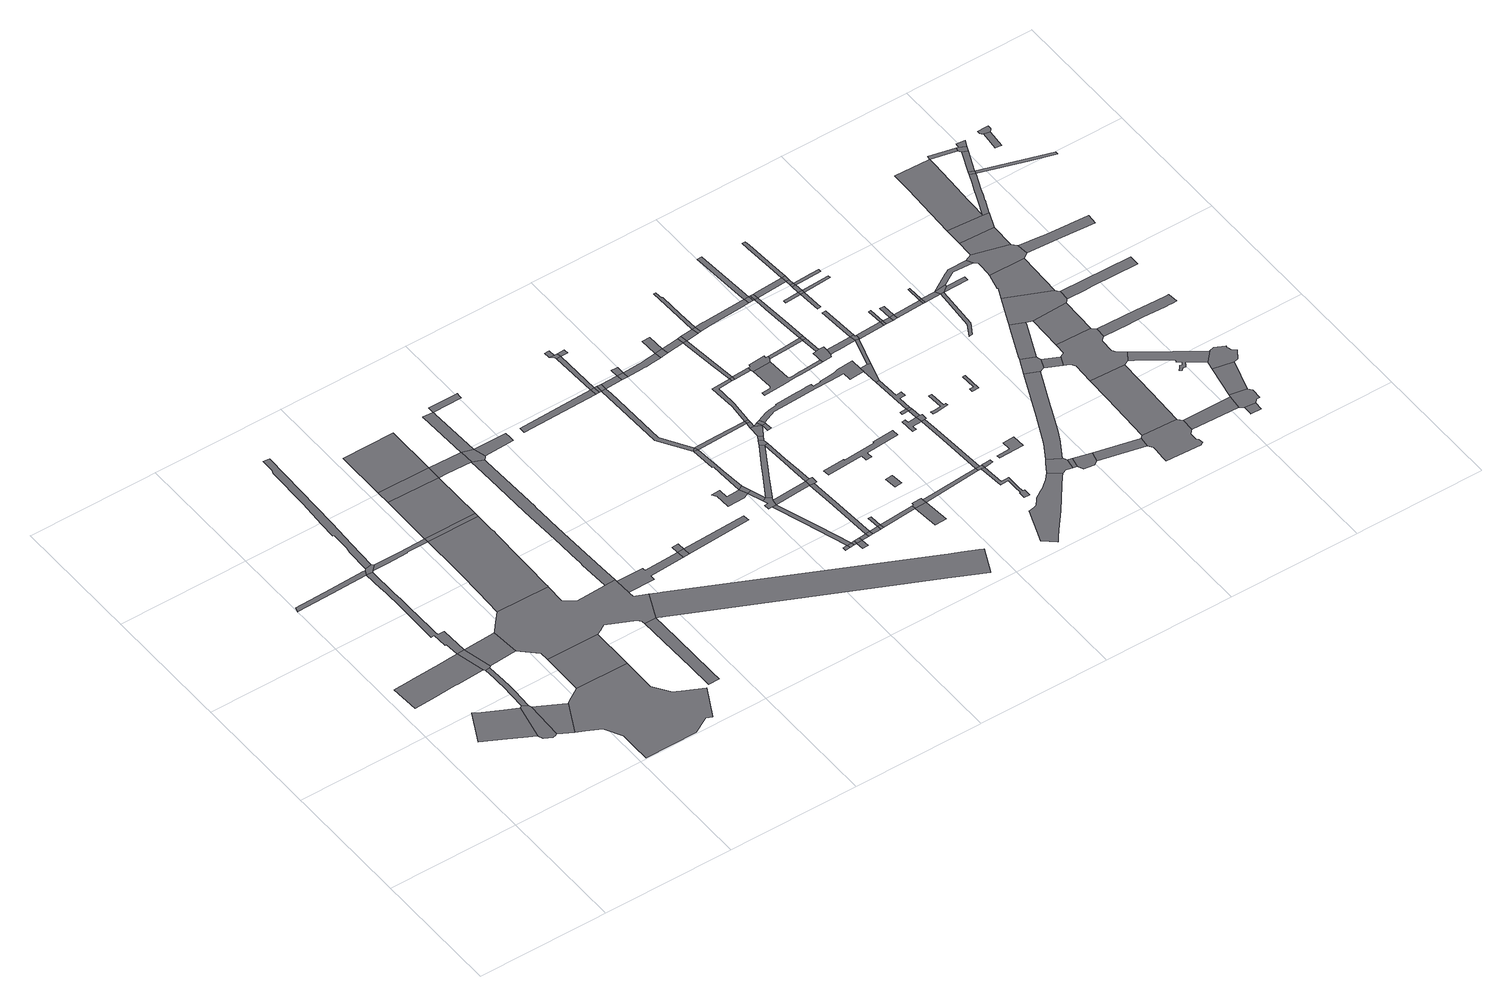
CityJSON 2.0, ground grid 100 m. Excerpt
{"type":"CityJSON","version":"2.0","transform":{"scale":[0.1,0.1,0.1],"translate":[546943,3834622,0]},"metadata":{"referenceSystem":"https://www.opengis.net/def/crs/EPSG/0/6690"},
"CityObjects":{
"road1":{"type":"Road","attributes":{"RoadStructureAttribute.sectionType":"1"},"geometry":[{"type":"MultiSurface","lod":"1","boundaries":[[[0,1,2,3,4,5,6,7]]]}]},
"road2":{"type":"Road","attributes":{"function":"2","RoadStructureAttribute.sectionType":"1"},"geometry":[{"type":"MultiSurface","lod":"1","boundaries":[[[8,9,10,11,12,13,14,15,16,17,18,19,20,21,22,23,24]]]}]},
"road3":{"type":"Road","geometry":[{"type":"MultiSurface","lod":"1","boundaries":[[[25,7,6,26,27,28,29,30,31,32]]]}]},
"road4":{"type":"Road","attributes":{"RoadStructureAttribute.sectionType":"1"},"geometry":[{"type":"MultiSurface","lod":"1","boundaries":[[[31,30,33,34]]]}]},
"road5":{"type":"Road","attributes":{"RoadStructureAttribute.sectionType":"1"},"geometry":[{"type":"MultiSurface","lod":"1","boundaries":[[[35,36,37,38,39,40,41,42,43,44,25,32]]]}]},
"road6":{"type":"Road","attributes":{"RoadStructureAttribute.sectionType":"1"},"geometry":[{"type":"MultiSurface","lod":"1","boundaries":[[[45,46,47,48,49,50,51,52,53]]]}]},
"road7":{"type":"Road","geometry":[{"type":"MultiSurface","lod":"1","boundaries":[[[54,8,24,40,39,55,56]]]}]},
"road8":{"type":"Road","attributes":{"RoadStructureAttribute.sectionType":"1"},"geometry":[{"type":"MultiSurface","lod":"1","boundaries":[[[53,57,58,59,60,61,62,63,64,65,66,67,68,69,70,8,54,71,72,73,74,75,76,77,78,79,80]]]}]},
"road9":{"type":"Road","attributes":{"function":"2","RoadStructureAttribute.sectionType":"1"},"geometry":[{"type":"MultiSurface","lod":"1","boundaries":[[[81,54,56,82]]]}]},
"road10":{"type":"Road","geometry":[{"type":"MultiSurface","lod":"1","boundaries":[[[83,84,45,53,80,85,86]]]}]},
"road11":{"type":"Road","geometry":[{"type":"MultiSurface","lod":"1","boundaries":[[[87,88,34,33,89,90,91,92,93,94,95,96,97,98,99,100,101,102]]]}]},
"road12":{"type":"Road","attributes":{"function":"3","RoadStructureAttribute.sectionType":"1"},"geometry":[{"type":"MultiSurface","lod":"1","boundaries":[[[103,87,102,104,105]]]}]},
"road13":{"type":"Road","attributes":{"RoadStructureAttribute.sectionType":"1"},"geometry":[{"type":"MultiSurface","lod":"1","boundaries":[[[106,107,108,109,110,111,112,113,114,115,84,83,116,117,118,119]]]}]},
"road14":{"type":"Road","attributes":{"RoadStructureAttribute.sectionType":"1"},"geometry":[{"type":"MultiSurface","lod":"1","boundaries":[[[120,86,85,121,122,123,124,125,126]]]}]},
"road15":{"type":"Road","geometry":[{"type":"MultiSurface","lod":"1","boundaries":[[[127,128,129,81,82,130,103,105,131,132,133,134,135,136,137,138,139,140,141,142,143,144,145,146,147,148]]]}]},
"road16":{"type":"Road","attributes":{"function":"3","RoadStructureAttribute.sectionType":"1"},"geometry":[{"type":"MultiSurface","lod":"1","boundaries":[[[125,149,150,151,152,153,154,155,127,148,156,157,158,159,160,161,162,163,164,165,166,167]]]}]},
"road17":{"type":"Road","geometry":[{"type":"MultiSurface","lod":"1","boundaries":[[[126,125,167,168]]]}]},
"road18":{"type":"Road","attributes":{"RoadStructureAttribute.sectionType":"1"},"geometry":[{"type":"MultiSurface","lod":"1","boundaries":[[[169,170,171,172,173,138,137,174,175,176,177]]]}]},
"road19":{"type":"Road","attributes":{"function":"3","RoadStructureAttribute.sectionType":"1"},"geometry":[{"type":"MultiSurface","lod":"1","boundaries":[[[178,126,168,179,180]]]}]},
"road20":{"type":"Road","geometry":[{"type":"MultiSurface","lod":"1","boundaries":[[[181,178,180,182]]]}]},
"road21":{"type":"Road","attributes":{"function":"3","RoadStructureAttribute.sectionType":"1"},"geometry":[{"type":"MultiSurface","lod":"1","boundaries":[[[183,181,182,184]]]}]},
"road22":{"type":"Road","attributes":{"RoadStructureAttribute.sectionType":"1"},"geometry":[{"type":"MultiSurface","lod":"1","boundaries":[[[185,186,187,188,189,190,191,192,193,194,195,196,197,144,143,198,199,200,201,202,203,204,205,206,207,208]]]}]},
"road23":{"type":"Road","attributes":{"RoadStructureAttribute.sectionType":"1"},"geometry":[{"type":"MultiSurface","lod":"1","boundaries":[[[182,180,209,185,210]]]}]},
"road24":{"type":"Road","geometry":[{"type":"MultiSurface","lod":"1","boundaries":[[[211,212,142,141,213,214,215,216]]]}]},
"road25":{"type":"Road","geometry":[{"type":"MultiSurface","lod":"1","boundaries":[[[210,185,208,217,218,219,220]]]}]},
"road26":{"type":"Road","attributes":{"RoadStructureAttribute.sectionType":"1"},"geometry":[{"type":"MultiSurface","lod":"1","boundaries":[[[221,222,223,210,220,224,225,226]]]}]},
"road27":{"type":"Road","geometry":[{"type":"MultiSurface","lod":"1","boundaries":[[[227,216,215,228]]]}]},
"road28":{"type":"Road","geometry":[{"type":"MultiSurface","lod":"1","boundaries":[[[229,230,216,227]]]}]},
"road29":{"type":"Road","attributes":{"RoadStructureAttribute.sectionType":"1"},"geometry":[{"type":"MultiSurface","lod":"1","boundaries":[[[231,232,233,220,219]]]}]},
"road30":{"type":"Road","attributes":{"RoadStructureAttribute.sectionType":"1"},"geometry":[{"type":"MultiSurface","lod":"1","boundaries":[[[234,235,236,237,238,226]]]}]},
"road31":{"type":"Road","attributes":{"RoadStructureAttribute.sectionType":"1"},"geometry":[{"type":"MultiSurface","lod":"1","boundaries":[[[239,240,227,228]]]}]},
"road32":{"type":"Road","attributes":{"function":"2","RoadStructureAttribute.sectionType":"1"},"geometry":[{"type":"MultiSurface","lod":"1","boundaries":[[[241,242,243,244,245,246,247,248,139,138,249,250,251,252,253,254]]]}]},
"road33":{"type":"Road","attributes":{"RoadStructureAttribute.sectionType":"1"},"geometry":[{"type":"MultiSurface","lod":"1","boundaries":[[[255,256,257,258]]]}]},
"road34":{"type":"Road","attributes":{"RoadStructureAttribute.sectionType":"1"},"geometry":[{"type":"MultiSurface","lod":"1","boundaries":[[[259,260,261,262,263,264,265,266]]]}]},
"road35":{"type":"Road","geometry":[{"type":"MultiSurface","lod":"1","boundaries":[[[267,268,269,270]]]}]},
"road36":{"type":"Road","geometry":[{"type":"MultiSurface","lod":"1","boundaries":[[[271,266,265,272]]]}]},
"road37":{"type":"Road","geometry":[{"type":"MultiSurface","lod":"1","boundaries":[[[273,274,275,276,277,278,279,280,281]]]}]},
"road38":{"type":"Road","attributes":{"RoadStructureAttribute.sectionType":"1"},"geometry":[{"type":"MultiSurface","lod":"1","boundaries":[[[272,265,274,273]]]}]},
"road39":{"type":"Road","attributes":{"RoadStructureAttribute.sectionType":"1"},"geometry":[{"type":"MultiSurface","lod":"1","boundaries":[[[282,283,279,278,284,285,267,286]]]}]},
"road40":{"type":"Road","geometry":[{"type":"MultiSurface","lod":"1","boundaries":[[[286,267,270,287]]]}]},
"road41":{"type":"Road","attributes":{"RoadStructureAttribute.sectionType":"1"},"geometry":[{"type":"MultiSurface","lod":"1","boundaries":[[[288,286,287,289]]]}]},
"road42":{"type":"Road","attributes":{"RoadStructureAttribute.sectionType":"1"},"geometry":[{"type":"MultiSurface","lod":"1","boundaries":[[[290,291,292,293,266,271,294,295]]]}]},
"road43":{"type":"Road","geometry":[{"type":"MultiSurface","lod":"1","boundaries":[[[289,296,297,298]]]}]},
"road44":{"type":"Road","geometry":[{"type":"MultiSurface","lod":"1","boundaries":[[[299,288,289,298]]]}]},
"road45":{"type":"Road","geometry":[{"type":"MultiSurface","lod":"1","boundaries":[[[300,290,295]]]}]},
"road46":{"type":"Road","attributes":{"RoadStructureAttribute.sectionType":"1"},"geometry":[{"type":"MultiSurface","lod":"1","boundaries":[[[301,299,298,302,303]]]}]},
"road47":{"type":"Road","attributes":{"RoadStructureAttribute.sectionType":"1"},"geometry":[{"type":"MultiSurface","lod":"1","boundaries":[[[304,305,306,307,308,309,310,311,290,300]]]}]},
"road48":{"type":"Road","geometry":[{"type":"MultiSurface","lod":"1","boundaries":[[[312,255,258,313]]]}]},
"road49":{"type":"Road","attributes":{"RoadStructureAttribute.sectionType":"1"},"geometry":[{"type":"MultiSurface","lod":"1","boundaries":[[[314,312,313,309]]]}]},
"road50":{"type":"Road","attributes":{"RoadStructureAttribute.sectionType":"1"},"geometry":[{"type":"MultiSurface","lod":"1","boundaries":[[[315,316,317,280,279,318,319,320]]]}]},
"road51":{"type":"Road","geometry":[{"type":"MultiSurface","lod":"1","boundaries":[[[321,301,303,322]]]}]},
"road52":{"type":"Road","geometry":[{"type":"MultiSurface","lod":"1","boundaries":[[[323,314,309,308]]]}]},
"road53":{"type":"Road","attributes":{"RoadStructureAttribute.sectionType":"1"},"geometry":[{"type":"MultiSurface","lod":"1","boundaries":[[[324,325,255,312]]]}]},
"road54":{"type":"Road","attributes":{"RoadStructureAttribute.sectionType":"1"},"geometry":[{"type":"MultiSurface","lod":"1","boundaries":[[[326,327,328,273,281,329,330,331]]]}]},
"road55":{"type":"Road","attributes":{"RoadStructureAttribute.sectionType":"1"},"geometry":[{"type":"MultiSurface","lod":"1","boundaries":[[[332,333,334,335]]]}]},
"road56":{"type":"Road","geometry":[{"type":"MultiSurface","lod":"1","boundaries":[[[334,336,325,324,337,335]]]}]},
"road57":{"type":"Road","attributes":{"RoadStructureAttribute.sectionType":"1"},"geometry":[{"type":"MultiSurface","lod":"1","boundaries":[[[338,321,322,339]]]}]},
"road58":{"type":"Road","attributes":{"RoadStructureAttribute.sectionType":"1"},"geometry":[{"type":"MultiSurface","lod":"1","boundaries":[[[340,341,320,342,301,321]]]}]},
"road59":{"type":"Road","attributes":{"RoadStructureAttribute.sectionType":"1"},"geometry":[{"type":"MultiSurface","lod":"1","boundaries":[[[343,323,308,344]]]}]},
"road60":{"type":"Road","geometry":[{"type":"MultiSurface","lod":"1","boundaries":[[[345,338,339,346]]]}]},
"road61":{"type":"Road","geometry":[{"type":"MultiSurface","lod":"1","boundaries":[[[347,348,337,324]]]}]},
"road62":{"type":"Road","geometry":[{"type":"MultiSurface","lod":"1","boundaries":[[[349,350,338,345]]]}]},
"road63":{"type":"Road","attributes":{"RoadStructureAttribute.sectionType":"1"},"geometry":[{"type":"MultiSurface","lod":"1","boundaries":[[[351,352,300,295,353,354]]]}]},
"road64":{"type":"Road","geometry":[{"type":"MultiSurface","lod":"1","boundaries":[[[355,356,357,315,320,341]]]}]},
"road65":{"type":"Road","geometry":[{"type":"MultiSurface","lod":"1","boundaries":[[[358,343,344,359]]]}]},
"road66":{"type":"Road","geometry":[{"type":"MultiSurface","lod":"1","boundaries":[[[360,361,343,358]]]}]},
"road67":{"type":"Road","attributes":{"RoadStructureAttribute.sectionType":"1"},"geometry":[{"type":"MultiSurface","lod":"1","boundaries":[[[362,363,364,331,365,366,315,357]]]}]},
"road68":{"type":"Road","attributes":{"RoadStructureAttribute.sectionType":"1"},"geometry":[{"type":"MultiSurface","lod":"1","boundaries":[[[367,345,346,368]]]}]},
"road69":{"type":"Road","geometry":[{"type":"MultiSurface","lod":"1","boundaries":[[[369,326,331,364,370]]]}]},
"road70":{"type":"Road","attributes":{"RoadStructureAttribute.sectionType":"1"},"geometry":[{"type":"MultiSurface","lod":"1","boundaries":[[[371,369,370,372]]]}]},
"road71":{"type":"Road","attributes":{"RoadStructureAttribute.sectionType":"1"},"geometry":[{"type":"MultiSurface","lod":"1","boundaries":[[[373,374,371,372,375,376,377]]]}]},
"road72":{"type":"Road","attributes":{"RoadStructureAttribute.sectionType":"1"},"geometry":[{"type":"MultiSurface","lod":"1","boundaries":[[[354,373,377,378]]]}]},
"road73":{"type":"Road","attributes":{"RoadStructureAttribute.sectionType":"1"},"geometry":[{"type":"MultiSurface","lod":"1","boundaries":[[[379,380,381,382,358,359,383,384,385,386,387]]]}]},
"road74":{"type":"Road","geometry":[{"type":"MultiSurface","lod":"1","boundaries":[[[351,354,378,388]]]}]},
"road75":{"type":"Road","geometry":[{"type":"MultiSurface","lod":"1","boundaries":[[[389,377,376]]]}]},
"road76":{"type":"Road","geometry":[{"type":"MultiSurface","lod":"1","boundaries":[[[390,391,392,393,394,376]]]}]},
"road77":{"type":"Road","geometry":[{"type":"MultiSurface","lod":"1","boundaries":[[[395,389,376,394,396]]]}]},
"road78":{"type":"Road","attributes":{"RoadStructureAttribute.sectionType":"1"},"geometry":[{"type":"MultiSurface","lod":"1","boundaries":[[[397,398,399,400,368]]]}]},
"road79":{"type":"Road","geometry":[{"type":"MultiSurface","lod":"1","boundaries":[[[401,402,403,404,367,368,400,405]]]}]},
"road80":{"type":"Road","attributes":{"RoadStructureAttribute.sectionType":"1"},"geometry":[{"type":"MultiSurface","lod":"1","boundaries":[[[406,407,408,409,351,388,410,411,412,413]]]}]},
"road81":{"type":"Road","attributes":{"RoadStructureAttribute.sectionType":"1"},"geometry":[{"type":"MultiSurface","lod":"1","boundaries":[[[414,415,416,417]]]}]},
"road82":{"type":"Road","geometry":[{"type":"MultiSurface","lod":"1","boundaries":[[[418,379,387,419,420]]]}]},
"road83":{"type":"Road","geometry":[{"type":"MultiSurface","lod":"1","boundaries":[[[421,422,379,418]]]}]},
"road84":{"type":"Road","geometry":[{"type":"MultiSurface","lod":"1","boundaries":[[[423,424,425,426,427,428,429,430,431,432,433,434]]]}]},
"road85":{"type":"Road","geometry":[{"type":"MultiSurface","lod":"1","boundaries":[[[435,406,413,436]]]}]},
"road86":{"type":"Road","attributes":{"RoadStructureAttribute.sectionType":"1"},"geometry":[{"type":"MultiSurface","lod":"1","boundaries":[[[437,418,420,438]]]}]},
"road87":{"type":"Road","attributes":{"RoadStructureAttribute.sectionType":"1"},"geometry":[{"type":"MultiSurface","lod":"1","boundaries":[[[439,440,438,441,406,435]]]}]},
"road88":{"type":"Road","attributes":{"RoadStructureAttribute.sectionType":"1"},"geometry":[{"type":"MultiSurface","lod":"1","boundaries":[[[442,435,436,443]]]}]},
"road89":{"type":"Road","geometry":[{"type":"MultiSurface","lod":"1","boundaries":[[[444,437,438,440]]]}]},
"road90":{"type":"Road","attributes":{"RoadStructureAttribute.sectionType":"1"},"geometry":[{"type":"MultiSurface","lod":"1","boundaries":[[[445,405,400,446]]]}]},
"road91":{"type":"Road","attributes":{"RoadStructureAttribute.sectionType":"1"},"geometry":[{"type":"MultiSurface","lod":"1","boundaries":[[[447,444,440,448]]]}]},
"road92":{"type":"Road","attributes":{"RoadStructureAttribute.sectionType":"1"},"geometry":[{"type":"MultiSurface","lod":"1","boundaries":[[[449,450,451,452,453,454,455,456,457,458,459,460,461,462,463,464,395,396,465,466,467,468,469,470,471,472,473,474]]]}]},
"road93":{"type":"Road","geometry":[{"type":"MultiSurface","lod":"1","boundaries":[[[475,447,448,476]]]}]},
"road94":{"type":"Road","geometry":[{"type":"MultiSurface","lod":"1","boundaries":[[[477,478,479,480,442,443,481,482,483,484,485]]]}]},
"road95":{"type":"Road","attributes":{"RoadStructureAttribute.sectionType":"1"},"geometry":[{"type":"MultiSurface","lod":"1","boundaries":[[[486,487,488,489,490,491,492,447,475]]]}]},
"road96":{"type":"Road","attributes":{"RoadStructureAttribute.sectionType":"1"},"geometry":[{"type":"MultiSurface","lod":"1","boundaries":[[[493,494,495,496,497,482,481,498,499,500,501,502,503,504,505,506,507,508,509]]]}]},
"road97":{"type":"Road","attributes":{"RoadStructureAttribute.sectionType":"1"},"geometry":[{"type":"MultiSurface","lod":"1","boundaries":[[[510,511,512,513,514,515,516,517,518,519,520,521,522,523,524,525,526,527,528,529,530,531,532,533,534,535,536,537,538,539,540,541,542,543]]]}]},
"road98":{"type":"Road","geometry":[{"type":"MultiSurface","lod":"1","boundaries":[[[544,545,546,547,548,549,550,551,552,553,554,555,556,557,558,559]]]}]},
"road99":{"type":"Road","geometry":[{"type":"MultiSurface","lod":"1","boundaries":[[[560,561,445,446,544,559]]]}]},
"road100":{"type":"Road","attributes":{"RoadStructureAttribute.sectionType":"1"},"geometry":[{"type":"MultiSurface","lod":"1","boundaries":[[[562,563,564,565,566,567,445,561]]]}]},
"road101":{"type":"Road","attributes":{"RoadStructureAttribute.sectionType":"1"},"geometry":[{"type":"MultiSurface","lod":"1","boundaries":[[[568,569,570,571,560,559]]]}]},
"road102":{"type":"Road","geometry":[{"type":"MultiSurface","lod":"1","boundaries":[[[572,573,574,575,576,577,565,578]]]}]},
"road103":{"type":"Road","attributes":{"RoadStructureAttribute.sectionType":"1"},"geometry":[{"type":"MultiSurface","lod":"1","boundaries":[[[579,580,581,582,583,584,475,476,585,586,587,588]]]}]},
"road104":{"type":"Road","attributes":{"RoadStructureAttribute.sectionType":"1"},"geometry":[{"type":"MultiSurface","lod":"1","boundaries":[[[589,590,591,485,484,592,593,594,595]]]}]},
"road105":{"type":"Road","geometry":[{"type":"MultiSurface","lod":"1","boundaries":[[[596,597,598,599]]]}]},
"road106":{"type":"Road","geometry":[{"type":"MultiSurface","lod":"1","boundaries":[[[600,601,602,578,565,564]]]}]},
"road107":{"type":"Road","attributes":{"RoadStructureAttribute.sectionType":"1"},"geometry":[{"type":"MultiSurface","lod":"1","boundaries":[[[603,599,578,602]]]}]},
"road108":{"type":"Road","geometry":[{"type":"MultiSurface","lod":"1","boundaries":[[[604,596,599,603]]]}]},
"road109":{"type":"Road","geometry":[{"type":"MultiSurface","lod":"1","boundaries":[[[605,606,607,608,609,509,508,610,611,612,613]]]}]},
"road110":{"type":"Road","attributes":{"RoadStructureAttribute.sectionType":"1"},"geometry":[{"type":"MultiSurface","lod":"1","boundaries":[[[614,615,616,617,618,619,596,604]]]}]},
"road111":{"type":"Road","attributes":{"RoadStructureAttribute.sectionType":"1"},"geometry":[{"type":"MultiSurface","lod":"1","boundaries":[[[620,595,607,606]]]}]},
"road112":{"type":"Road","geometry":[{"type":"MultiSurface","lod":"1","boundaries":[[[621,589,595,620]]]}]},
"road113":{"type":"Road","attributes":{"RoadStructureAttribute.sectionType":"1"},"geometry":[{"type":"MultiSurface","lod":"1","boundaries":[[[622,623,624,625,626,627]]]}]},
"road114":{"type":"Road","geometry":[{"type":"MultiSurface","lod":"1","boundaries":[[[628,474,473,619,618,629]]]}]},
"road115":{"type":"Road","attributes":{"RoadStructureAttribute.sectionType":"1"},"geometry":[{"type":"MultiSurface","lod":"1","boundaries":[[[630,631,632,633,634,635,636,637,638,639]]]}]},
"road116":{"type":"Road","attributes":{"RoadStructureAttribute.sectionType":"1"},"geometry":[{"type":"MultiSurface","lod":"1","boundaries":[[[640,641,642,643,644,645,589,621]]]}]},
"road117":{"type":"Road","geometry":[{"type":"MultiSurface","lod":"1","boundaries":[[[579,588,646,647]]]}]},
"road118":{"type":"Road","geometry":[{"type":"MultiSurface","lod":"1","boundaries":[[[648,649,510,543,650,651,652,653,654]]]}]},
"road119":{"type":"Road","attributes":{"RoadStructureAttribute.sectionType":"1"},"geometry":[{"type":"MultiSurface","lod":"1","boundaries":[[[655,647,646,643]]]}]},
"road120":{"type":"Road","attributes":{"RoadStructureAttribute.sectionType":"1"},"geometry":[{"type":"MultiSurface","lod":"1","boundaries":[[[656,613,612,657,658,659]]]}]},
"road121":{"type":"Road","geometry":[{"type":"MultiSurface","lod":"1","boundaries":[[[660,655,643,642]]]}]},
"road122":{"type":"Road","attributes":{"RoadStructureAttribute.sectionType":"1"},"geometry":[{"type":"MultiSurface","lod":"1","boundaries":[[[661,662,663,664,665,666,579,647]]]}]},
"road123":{"type":"Road","attributes":{"RoadStructureAttribute.sectionType":"1"},"geometry":[{"type":"MultiSurface","lod":"1","boundaries":[[[659,667,628,629,668,669]]]}]},
"road124":{"type":"Road","attributes":{"RoadStructureAttribute.sectionType":"1"},"geometry":[{"type":"MultiSurface","lod":"1","boundaries":[[[652,651,670,671]]]}]},
"road125":{"type":"Road","geometry":[{"type":"MultiSurface","lod":"1","boundaries":[[[672,673,656,659,669,674,675]]]}]},
"road126":{"type":"Road","geometry":[{"type":"MultiSurface","lod":"1","boundaries":[[[676,671,670,677,678,679,680,681]]]}]},
"road127":{"type":"Road","attributes":{"RoadStructureAttribute.sectionType":"1"},"geometry":[{"type":"MultiSurface","lod":"1","boundaries":[[[682,683,660,642,684,685]]]}]},
"road128":{"type":"Road","attributes":{"RoadStructureAttribute.sectionType":"1"},"geometry":[{"type":"MultiSurface","lod":"1","boundaries":[[[686,687,656,673]]]}]},
"road129":{"type":"Road","geometry":[{"type":"MultiSurface","lod":"1","boundaries":[[[688,689,690,691]]]}]},
"road130":{"type":"Road","attributes":{"RoadStructureAttribute.sectionType":"1"},"geometry":[{"type":"MultiSurface","lod":"1","boundaries":[[[691,692,693,694]]]}]},
"road131":{"type":"Road","attributes":{"RoadStructureAttribute.sectionType":"1"},"geometry":[{"type":"MultiSurface","lod":"1","boundaries":[[[695,675,674,696]]]}]},
"road132":{"type":"Road","geometry":[{"type":"MultiSurface","lod":"1","boundaries":[[[697,698,699,700,701,702]]]}]},
"road133":{"type":"Road","geometry":[{"type":"MultiSurface","lod":"1","boundaries":[[[688,691,694,703]]]}]},
"road134":{"type":"Road","attributes":{"RoadStructureAttribute.sectionType":"1"},"geometry":[{"type":"MultiSurface","lod":"1","boundaries":[[[704,705,688,703]]]}]},
"road135":{"type":"Road","geometry":[{"type":"MultiSurface","lod":"1","boundaries":[[[706,707,705,704]]]}]},
"road136":{"type":"Road","attributes":{"RoadStructureAttribute.sectionType":"1"},"geometry":[{"type":"MultiSurface","lod":"1","boundaries":[[[708,685,707,706]]]}]},
"road137":{"type":"Road","geometry":[{"type":"MultiSurface","lod":"1","boundaries":[[[709,682,685,708]]]}]},
"road138":{"type":"Road","attributes":{"RoadStructureAttribute.sectionType":"1"},"geometry":[{"type":"MultiSurface","lod":"1","boundaries":[[[710,711,712,648,654,713,714,715,716,717,718,719,720]]]}]},
"road139":{"type":"Road","attributes":{"RoadStructureAttribute.sectionType":"1"},"geometry":[{"type":"MultiSurface","lod":"1","boundaries":[[[721,722,723,724,725,726,682,709]]]}]},
"road140":{"type":"Road","geometry":[{"type":"MultiSurface","lod":"1","boundaries":[[[695,696,727,728]]]}]},
"road141":{"type":"Road","attributes":{"RoadStructureAttribute.sectionType":"1"},"geometry":[{"type":"MultiSurface","lod":"1","boundaries":[[[681,680,729,730]]]}]},
"road142":{"type":"Road","geometry":[{"type":"MultiSurface","lod":"1","boundaries":[[[731,732,695,728]]]}]},
"road143":{"type":"Road","geometry":[{"type":"MultiSurface","lod":"1","boundaries":[[[733,734,735,736,703,694]]]}]},
"road144":{"type":"Road","geometry":[{"type":"MultiSurface","lod":"1","boundaries":[[[737,738,739,740,741,706,704]]]}]},
"road145":{"type":"Road","attributes":{"RoadStructureAttribute.sectionType":"1"},"geometry":[{"type":"MultiSurface","lod":"1","boundaries":[[[742,728,727,743]]]}]},
"road146":{"type":"Road","geometry":[{"type":"MultiSurface","lod":"1","boundaries":[[[744,742,743,745]]]}]},
"road147":{"type":"Road","geometry":[{"type":"MultiSurface","lod":"1","boundaries":[[[746,747,742,744]]]}]},
"road148":{"type":"Road","attributes":{"RoadStructureAttribute.sectionType":"1"},"geometry":[{"type":"MultiSurface","lod":"1","boundaries":[[[748,744,745,749]]]}]},
"road149":{"type":"Road","geometry":[{"type":"MultiSurface","lod":"1","boundaries":[[[750,710,720,751,752,753,754,755,756,757]]]}]},
"road150":{"type":"Road","geometry":[{"type":"MultiSurface","lod":"1","boundaries":[[[758,759,730,729,760,761,762,763,764,765,766,767,768,769,770,771,772,773,774,775,776]]]}]},
"road151":{"type":"Road","geometry":[{"type":"MultiSurface","lod":"1","boundaries":[[[777,748,749,778]]]}]},
"road152":{"type":"Road","geometry":[{"type":"MultiSurface","lod":"1","boundaries":[[[779,780,748,777]]]}]},
"road153":{"type":"Road","attributes":{"RoadStructureAttribute.sectionType":"1"},"geometry":[{"type":"MultiSurface","lod":"1","boundaries":[[[781,782,783,784,785,786]]]}]},
"road154":{"type":"Road","attributes":{"RoadStructureAttribute.sectionType":"1"},"geometry":[{"type":"MultiSurface","lod":"1","boundaries":[[[754,753,787,788]]]}]},
"road155":{"type":"Road","attributes":{"RoadStructureAttribute.sectionType":"1"},"geometry":[{"type":"MultiSurface","lod":"1","boundaries":[[[789,777,778,781]]]}]},
"road156":{"type":"Road","attributes":{"RoadStructureAttribute.sectionType":"1"},"geometry":[{"type":"MultiSurface","lod":"1","boundaries":[[[790,791,792,750,757,793,794]]]}]},
"road157":{"type":"Road","attributes":{"RoadStructureAttribute.sectionType":"1"},"geometry":[{"type":"MultiSurface","lod":"1","boundaries":[[[795,796,758,776,797,798]]]}]},
"road158":{"type":"Road","geometry":[{"type":"MultiSurface","lod":"1","boundaries":[[[799,789,781,786,800]]]}]},
"road159":{"type":"Road","attributes":{"RoadStructureAttribute.sectionType":"1"},"geometry":[{"type":"MultiSurface","lod":"1","boundaries":[[[801,802,800,786]]]}]},
"road160":{"type":"Road","geometry":[{"type":"MultiSurface","lod":"1","boundaries":[[[803,804,805,788,787,806,807,795,798,808,809,810,811,812,813,814,815,816,817,818,819,820,821]]]}]},
"road161":{"type":"Road","attributes":{"RoadStructureAttribute.sectionType":"1"},"geometry":[{"type":"MultiSurface","lod":"1","boundaries":[[[822,823,824,825,826,789,799,827,828,829,830]]]}]},
"road162":{"type":"Road","attributes":{"RoadStructureAttribute.sectionType":"1"},"geometry":[{"type":"MultiSurface","lod":"1","boundaries":[[[775,774,831,832,833]]]}]},
"road163":{"type":"Road","attributes":{"RoadStructureAttribute.sectionType":"1"},"geometry":[{"type":"MultiSurface","lod":"1","boundaries":[[[834,835,803,821]]]}]},
"road164":{"type":"Road","geometry":[{"type":"MultiSurface","lod":"1","boundaries":[[[836,837,790,794,835,834,838,839,840,841,842,843,844]]]}]},
"road165":{"type":"Road","attributes":{"RoadStructureAttribute.sectionType":"1"},"geometry":[{"type":"MultiSurface","lod":"1","boundaries":[[[845,846,847,848,836,844,849]]]}]},
"road166":{"type":"Road","attributes":{"RoadStructureAttribute.sectionType":"1"},"geometry":[{"type":"MultiSurface","lod":"1","boundaries":[[[850,851,852,853,854]]]}]},
"road167":{"type":"Road","geometry":[{"type":"MultiSurface","lod":"1","boundaries":[[[855,833,832,856,857,850,854,858,859,860,861,862]]]}]},
"road168":{"type":"Road","geometry":[{"type":"MultiSurface","lod":"1","boundaries":[[[863,864,865,866,810,809,867,868,869,870,871,872,873,874,875,876,877,878,879,880,881,882,883]]]}]},
"road169":{"type":"Road","geometry":[{"type":"MultiSurface","lod":"1","boundaries":[[[884,830,829,885,886,887,845,849,888,889,890,891,892,893]]]}]},
"road170":{"type":"Road","attributes":{"RoadStructureAttribute.sectionType":"1"},"geometry":[{"type":"MultiSurface","lod":"1","boundaries":[[[894,855,862,895]]]}]},
"road171":{"type":"Road","attributes":{"RoadStructureAttribute.sectionType":"1"},"geometry":[{"type":"MultiSurface","lod":"1","boundaries":[[[896,897,884,893,898]]]}]},
"road172":{"type":"Road","geometry":[{"type":"MultiSurface","lod":"1","boundaries":[[[899,896,898,900,901,902,903]]]}]},
"road173":{"type":"Road","attributes":{"RoadStructureAttribute.sectionType":"1"},"geometry":[{"type":"MultiSurface","lod":"1","boundaries":[[[904,905,906,818,817,907,908,909,910,911,912,913,914,915,916]]]}]},
"road174":{"type":"Road","geometry":[{"type":"MultiSurface","lod":"1","boundaries":[[[917,883,882,894,895,918,919,920,921,922,923]]]}]},
"road175":{"type":"Road","attributes":{"RoadStructureAttribute.sectionType":"1"},"geometry":[{"type":"MultiSurface","lod":"1","boundaries":[[[924,925,926,899,903,927,928,929,930,931,932,933,934]]]}]},
"road176":{"type":"Road","attributes":{"RoadStructureAttribute.sectionType":"1"},"geometry":[{"type":"MultiSurface","lod":"1","boundaries":[[[841,840,935,936,937,938]]]}]},
"road177":{"type":"Road","attributes":{"RoadStructureAttribute.sectionType":"1"},"geometry":[{"type":"MultiSurface","lod":"1","boundaries":[[[939,940,941,942,943,944,903,902,945,946,947,948,949,950,951]]]}]},
"road178":{"type":"Road","attributes":{"RoadStructureAttribute.sectionType":"1"},"geometry":[{"type":"MultiSurface","lod":"1","boundaries":[[[952,953,954,891,890,955,956,957,958]]]}]},
"road179":{"type":"Road","geometry":[{"type":"MultiSurface","lod":"1","boundaries":[[[959,939,951,960]]]}]},
"road180":{"type":"Road","attributes":{"RoadStructureAttribute.sectionType":"1"},"geometry":[{"type":"MultiSurface","lod":"1","boundaries":[[[961,934,962,963,964]]]}]},
"road181":{"type":"Road","attributes":{"RoadStructureAttribute.sectionType":"1"},"geometry":[{"type":"MultiSurface","lod":"1","boundaries":[[[965,959,960,966,967]]]}]},
"road182":{"type":"Road","geometry":[{"type":"MultiSurface","lod":"1","boundaries":[[[968,964,963,969,970,965,967,971,972]]]}]},
"road183":{"type":"Road","attributes":{"RoadStructureAttribute.sectionType":"1"},"geometry":[{"type":"MultiSurface","lod":"1","boundaries":[[[973,972,971,974,975]]]}]},
"road184":{"type":"Road","attributes":{"RoadStructureAttribute.sectionType":"1"},"geometry":[{"type":"MultiSurface","lod":"1","boundaries":[[[976,977,978,979,980,960,951]]]}]},
"road185":{"type":"Road","geometry":[{"type":"MultiSurface","lod":"1","boundaries":[[[981,982,983,984,985,986]]]}]},
"road186":{"type":"Road","geometry":[{"type":"MultiSurface","lod":"1","boundaries":[[[987,988,989,990,991,981,986,992,993,994]]]}]}
},
"vertices":[
[561,906,0],[430,973,0],[373,1003,0],[250,763,0],[421,674,0],[514,626,0],[598,581,0],[654,858,0],
[614,1501,0],[537,1497,0],[442,1491,0],[428,1490,0],[418,1490,0],[330,1485,0],[258,1481,0],[237,1480,0],[157,1475,0],[147,1475,0],[102,1472,0],[89,1471,0],[101,1253,0],[242,1260,0],[435,1271,0],[455,1272,0],[664,1283,0],
[674,867,0],[613,543,0],[671,511,0],[681,515,0],[690,518,0],[707,525,0],[721,824,0],[712,847,0],
[811,471,0],[934,713,0],
[715,922,0],[718,1007,0],[720,1071,0],[717,1180,0],[713,1274,0],[676,1271,0],[679,1176,0],[680,1131,0],[682,1073,0],[679,993,0],
[578,2473,0],[564,2473,0],[301,2464,0],[12,2458,0],[0,2420,0],[6,2421,0],[284,2428,0],[555,2437,0],[563,2438,0],
[674,1505,0],[720,1281,0],[726,1287,0],
[565,2284,0],[566,2262,0],[569,2221,0],[569,2198,0],[570,2176,0],[571,2124,0],[570,2062,0],[569,1970,0],[569,1966,0],[568,1831,0],[567,1725,0],[593,1726,0],[598,1613,0],[608,1613,0],[672,1579,0],[668,1722,0],[621,1721,0],[613,1740,0],[614,1808,0],[613,1910,0],[612,2042,0],[612,2126,0],[610,2200,0],[608,2432,0],
[924,1520,0],[938,1302,0],
[643,2494,0],[592,2485,0],[618,2443,0],[656,2482,0],
[1061,792,0],[949,722,0],[874,439,0],[979,386,0],[1051,260,0],[1052,140,0],[1052,8,0],[1452,8,0],[1565,73,0],[1581,83,0],[1623,62,0],[1745,301,0],[1624,363,0],[1544,403,0],[1458,527,0],[1460,789,0],
[1062,1119,0],[1461,839,0],[1462,1117,0],
[629,3678,0],[629,3671,0],[627,3576,0],[619,3551,0],[612,3213,0],[598,2986,0],[594,2857,0],[605,2856,0],[602,2714,0],[594,2667,0],[651,2728,0],[658,2953,0],[658,2963,0],[678,3672,0],
[856,2484,0],[656,2443,0],[737,2444,0],[895,2447,0],[902,2453,0],[1064,2452,0],[1064,2486,0],
[1053,1665,0],[967,1569,0],[936,1534,0],[1062,1188,0],[1486,1131,0],[1493,1135,0],[1542,1164,0],[1745,1072,0],[1765,1043,0],[1765,1032,0],[1765,1020,0],[1855,1022,0],[1946,1224,0],[1851,1266,0],[1850,1315,0],[1844,1441,0],[1844,1458,0],[1763,1455,0],[1653,1451,0],[1531,1445,0],[1453,1510,0],[1456,1658,0],
[1064,2449,0],[1064,2303,0],[1067,2303,0],[1067,2267,0],[1066,2189,0],[1064,2089,0],[1059,1888,0],[1456,1674,0],[1457,1687,0],[1457,1699,0],[1460,1880,0],[1462,2044,0],[1465,2178,0],[1466,2219,0],[1466,2245,0],[1467,2284,0],[1466,2296,0],[1466,2307,0],[1465,2453,0],
[1465,2487,0],
[1859,400,0],[1860,421,0],[1858,603,0],[1856,775,0],[1855,934,0],[1770,815,0],[1775,523,0],[1777,321,0],[1860,322,0],
[1066,2897,0],[1465,2886,0],[1464,2891,0],
[1067,3008,0],[1466,3001,0],
[1068,3399,0],[1468,3398,0],
[1724,2885,0],[1724,2881,0],[1725,2827,0],[1727,2679,0],[1736,2310,0],[1738,2252,0],[1741,2146,0],[1745,2048,0],[1748,1924,0],[1752,1809,0],[1754,1715,0],[1754,1689,0],[1759,1554,0],[1840,1604,0],[1832,1827,0],[1826,2007,0],[1822,2141,0],[1821,2162,0],[1817,2310,0],[1818,2310,0],[1812,2569,0],[1810,2631,0],[1805,2830,0],[1804,2849,0],
[1533,2890,0],[1720,2996,0],
[2054,1415,0],[2053,1441,0],[2056,1315,0],[2055,1355,0],[2326,1370,0],[2323,1426,0],
[1807,2852,0],[1817,2865,0],[1830,2879,0],[1801,2970,0],
[1707,3407,0],[1707,3400,0],[1708,3397,0],[1790,3386,0],[1790,3389,0],[1789,3400,0],
[2373,1429,0],[2376,1373,0],
[2371,1489,0],[2321,1487,0],
[2059,2887,0],[2059,2928,0],[2058,2969,0],
[2013,3402,0],[2014,3427,0],[2015,3452,0],[2014,3452,0],[1789,3452,0],
[2870,1401,0],[2867,1451,0],
[3938,302,0],[3926,308,0],[3840,347,0],[3779,376,0],[3742,393,0],[3718,404,0],[2032,1185,0],[1999,1200,0],[1870,1015,0],[1940,984,0],[3652,194,0],[3656,192,0],[3865,94,0],[3957,294,0],
[2740,2972,0],[2160,2951,0],[2158,2906,0],[2741,2921,0],
[2880,1660,0],[2877,1731,0],[2812,1728,0],[2833,1698,0],[2836,1581,0],[2966,1582,0],[3011,1605,0],[2983,1664,0],
[3253,838,0],[3217,835,0],[3219,807,0],[3256,811,0],
[3018,1685,0],[3041,1615,0],
[3079,1501,0],[3052,1491,0],[3065,1453,0],[3033,1450,0],[3035,1408,0],[3065,1411,0],[3098,1411,0],[3102,1458,0],[3115,1480,0],
[3205,1092,0],[3179,1170,0],[3144,1170,0],[3178,1067,0],[3288,843,0],
[3291,815,0],
[3314,845,0],[3316,818,0],
[2951,2122,0],[2962,1932,0],[2972,1932,0],[2975,1860,0],[3002,1867,0],[2981,2117,0],
[3319,756,0],[3364,759,0],[3359,819,0],
[3357,849,0],
[2973,2147,0],
[3413,854,0],[3363,819,0],[3416,823,0],
[2869,2311,0],[2838,2361,0],[2837,2436,0],[2828,2873,0],[2825,2925,0],[2790,2922,0],[2802,2421,0],[2804,2353,0],
[2770,2975,0],[2771,2922,0],
[2789,2975,0],
[3377,1474,0],[3282,1468,0],[3234,1466,0],[3242,1420,0],[3283,1423,0],[3380,1429,0],
[3446,857,0],[3448,826,0],
[2824,2976,0],
[2759,3337,0],[2727,3336,0],
[3326,1920,0],[3222,1743,0],[3192,1692,0],[3203,1633,0],[3241,1699,0],[3358,1901,0],
[2731,3423,0],[2695,3421,0],[2696,3376,0],[2733,3369,0],
[2726,3354,0],[2757,3371,0],
[3516,863,0],[3518,832,0],
[3423,1249,0],[3413,1429,0],[3391,1231,0],
[2955,2979,0],[2957,2930,0],
[3538,865,0],[3541,834,0],
[2816,3338,0],[2816,3374,0],
[3535,961,0],[3510,960,0],
[3380,2156,0],[3155,2151,0],[3155,2123,0],[3381,2131,0],
[3434,1429,0],[3433,1479,0],[3410,1479,0],
[3002,2980,0],[3004,2932,0],
[3002,3042,0],[2954,3042,0],
[3403,1587,0],[3394,1726,0],[3382,1902,0],[3367,1699,0],[3372,1593,0],
[3808,887,0],[3811,856,0],
[3349,1959,0],[3380,1941,0],
[3369,1993,0],[3400,1975,0],
[3377,2086,0],[3370,1998,0],[3431,2026,0],[3451,2059,0],[3404,2084,0],
[3407,2130,0],
[3274,3002,0],[3150,2986,0],[3126,2984,0],[3107,2983,0],[3123,2936,0],[3129,2936,0],[3163,2936,0],[3195,2939,0],[3281,2950,0],
[3409,2154,0],
[3436,2097,0],
[3453,2035,0],[3454,2002,0],[3484,2004,0],[3481,2048,0],[3480,2062,0],
[3464,2108,0],[3479,2072,0],
[3828,660,0],[3835,660,0],[3918,663,0],[3901,861,0],
[3895,909,0],[3842,907,0],[3823,906,0],[3820,888,0],[3898,894,0],
[3529,2530,0],[3384,2521,0],[3387,2471,0],[3394,2314,0],[3424,2329,0],[3420,2455,0],[3419,2499,0],[3531,2506,0],
[3821,1097,0],[3876,1100,0],[3868,1192,0],[3813,1188,0],
[3337,3010,0],[3300,2953,0],[3343,2958,0],
[3333,3143,0],[3271,3142,0],
[3947,1502,0],[3697,1487,0],[3697,1497,0],[3531,1485,0],[3534,1435,0],[3810,1453,0],[3814,1405,0],[3859,1407,0],[3855,1456,0],[4114,1473,0],[4111,1526,0],[3947,1514,0],
[3554,2533,0],[3556,2508,0],
[3473,3027,0],[3480,2974,0],
[3537,2695,0],[3507,2977,0],[3512,2687,0],
[3685,2541,0],[3687,2516,0],
[3501,3031,0],
[4345,928,0],[4347,902,0],
[3601,3043,0],[3609,2991,0],
[4272,2200,0],[4150,2194,0],[4117,2181,0],[3993,2170,0],[3994,2161,0],[3944,2158,0],[3933,2157,0],[3930,2181,0],[3897,2180,0],[3842,2177,0],[3810,2175,0],[3752,2170,0],[3633,2164,0],[3633,2154,0],[3573,2150,0],[3535,2138,0],[3591,2118,0],[3642,2120,0],[3791,2126,0],[3894,2130,0],[3941,2132,0],[4118,2138,0],[4160,2139,0],[4163,2071,0],[4276,2078,0],[4276,2115,0],
[3626,3048,0],[3634,2995,0],
[3834,2550,0],[3836,2570,0],[3708,2561,0],[3701,2542,0],[3694,2499,0],[3834,2503,0],[3839,2515,0],[3847,2528,0],[3853,2552,0],
[3621,3204,0],[3616,3393,0],[3616,3396,0],[3610,3395,0],[3604,3455,0],[3587,3453,0],[3594,3263,0],
[3965,2319,0],[3934,2317,0],[3889,2313,0],[3856,2311,0],[3844,2326,0],[3703,2326,0],[3704,2319,0],[3694,2308,0],[3694,2307,0],[3626,2304,0],[3627,2273,0],[3794,2285,0],[3892,2292,0],[3924,2294,0],[3962,2296,0],[4113,2307,0],[4111,2331,0],
[4694,628,0],[4671,601,0],[4653,578,0],[4633,562,0],[4613,546,0],[4602,538,0],[4589,528,0],[4577,520,0],[4551,505,0],[4528,491,0],[4516,482,0],[4507,474,0],[4500,467,0],[4494,458,0],[4486,446,0],[4475,436,0],[4465,423,0],[4450,417,0],[4425,412,0],[4397,406,0],[4375,348,0],[4356,300,0],[4353,291,0],[4295,140,0],[4383,68,0],[4409,100,0],[4452,154,0],[4508,222,0],[4534,255,0],[4564,292,0],[4632,378,0],[4708,476,0],[4753,533,0],[4775,561,0],
[4370,904,0],[4387,711,0],[4447,715,0],[4450,715,0],[4450,642,0],[4451,579,0],[4443,579,0],[4444,527,0],[4486,527,0],[4486,580,0],[4471,580,0],[4470,642,0],[4469,735,0],[4447,735,0],[4409,734,0],[4398,904,0],
[4395,930,0],[4375,929,0],
[4352,1295,0],[4347,1367,0],[4339,1488,0],[4314,1485,0],[4320,1374,0],[4324,1306,0],
[4445,907,0],[4467,912,0],[4466,937,0],[4445,935,0],
[4236,1530,0],[4234,1560,0],[4208,1557,0],[4213,1445,0],[4242,1447,0],[4239,1480,0],[4305,1535,0],
[4036,3072,0],[4018,3071,0],[3704,3054,0],[3692,3054,0],[3679,3054,0],[3659,3051,0],[3702,3004,0],[3715,3005,0],[3984,3021,0],[4039,3025,0],
[4121,2571,0],[4012,2563,0],[3922,2557,0],[3857,2529,0],[3933,2533,0],[4006,2537,0],[4124,2543,0],
[4299,1635,0],[4247,1634,0],[4248,1612,0],[4301,1612,0],
[4354,1491,0],[4352,1536,0],[4333,1536,0],
[4328,1614,0],
[4327,1636,0],
[4198,2414,0],[4158,2414,0],[4133,2408,0],[4107,2406,0],[4109,2363,0],[4184,2311,0],[4189,2321,0],[4196,2332,0],[4198,2379,0],
[4321,1739,0],[4367,1741,0],[4364,1781,0],[4319,1777,0],[4310,1953,0],[4283,1951,0],
[4148,2545,0],
[4146,2573,0],
[4630,947,0],[4525,940,0],[4527,918,0],[4718,922,0],[4714,1019,0],[4627,1016,0],
[4333,2118,0],[4357,2111,0],
[4494,1527,0],[4439,1522,0],[4412,1521,0],[4414,1496,0],[4439,1499,0],[4539,1508,0],[4536,1528,0],[4516,1525,0],[4510,1649,0],[4488,1648,0],
[4135,2723,0],[4116,2997,0],[4114,3031,0],[4089,3028,0],[4092,2973,0],[4096,2914,0],
[4076,3027,0],[4074,3073,0],
[4763,731,0],[4747,708,0],[4809,575,0],[4857,566,0],[4872,645,0],[4858,671,0],[4854,678,0],
[4086,3073,0],
[4390,2388,0],[4228,2334,0],[4268,2335,0],[4398,2344,0],
[4111,3075,0],
[4068,3144,0],[4044,3479,0],[4039,3550,0],[4002,3547,0],[4004,3519,0],[4034,3095,0],
[4365,2229,0],[4388,2217,0],[4425,2341,0],
[4889,560,0],[4907,637,0],
[4420,2373,0],[4419,2390,0],[4431,2339,0],[4430,2376,0],
[4980,620,0],[4910,524,0],[4909,516,0],[4992,505,0],[5023,526,0],[5042,606,0],
[4348,3090,0],[4135,3077,0],[4124,3031,0],[4351,3045,0],
[4402,2676,0],[4373,2674,0],
[4358,2918,0],[4233,2909,0],[4233,2887,0],[4360,2896,0],
[4372,2722,0],[4397,2723,0],[4387,2895,0],
[4628,2386,0],[4629,2348,0],
[4771,1547,0],[4739,1545,0],[4741,1517,0],[4794,1518,0],[4790,1664,0],[4770,1664,0],
[4387,2918,0],
[4384,2983,0],[4354,2981,0],
[4381,3005,0],[4353,3004,0],
[4379,3047,0],
[4376,3092,0],
[5105,1454,0],[4944,1092,0],[4837,860,0],[4874,707,0],[4931,805,0],[4945,830,0],[4962,865,0],[4981,904,0],[5062,1086,0],[5075,1116,0],[5206,1409,0],
[4370,3189,0],[4354,3460,0],[4351,3497,0],[4324,3496,0],[4327,3438,0],[4341,3212,0],
[4649,2348,0],[4648,2386,0],
[5368,448,0],[5379,528,0],
[4642,2508,0],[4624,2507,0],
[4425,2899,0],[4606,2908,0],[4604,2930,0],[4425,2921,0],
[4424,2984,0],[4587,2990,0],[4589,3013,0],[4527,3012,0],[4424,3009,0],
[4705,2387,0],[4707,2351,0],
[4740,2389,0],[4742,2352,0],
[4734,2489,0],[4699,2491,0],
[4953,2399,0],[4954,2362,0],
[5161,1578,0],[5213,1411,0],[5217,1413,0],[5242,1422,0],[5273,1498,0],[5265,1522,0],[5264,1527,0],[5262,1533,0],
[5399,544,0],[5388,535,0],[5375,446,0],[5379,437,0],[5393,412,0],[5389,323,0],[5389,322,0],[5387,262,0],[5659,251,0],[5675,260,0],[5679,262,0],[5675,300,0],[5661,313,0],[5661,317,0],[5663,375,0],[5678,388,0],[5693,402,0],[5695,504,0],[5668,536,0],
[4970,2402,0],[4972,2362,0],
[4966,2526,0],[4951,2525,0],
[5098,2368,0],[5074,2038,0],[5020,1942,0],[5045,1945,0],[5099,2036,0],[5125,2368,0],
[5361,1369,0],[5394,1443,0],
[5077,2405,0],
[5293,1877,0],[5283,1854,0],[5169,1597,0],[5384,1809,0],[5395,1833,0],
[5420,1150,0],[5413,953,0],[5678,835,0],[5688,1140,0],
[5172,2419,0],[5170,2404,0],
[5318,2370,0],[5319,2405,0],
[5433,1550,0],[5430,1460,0],[5417,1454,0],[5406,1349,0],[5426,1316,0],[5713,1155,0],[5723,1160,0],[5769,1227,0],[5719,1262,0],[5713,1266,0],[5694,1299,0],[5697,1405,0],[5703,1411,0],[5725,1432,0],[5728,1432,0],[5733,1514,0],[5730,1517,0],[5717,1528,0],[5702,1541,0],
[5281,2522,0],[5264,2520,0],[5249,2509,0],[5234,2501,0],[5231,2499,0],[5266,2475,0],[5282,2485,0],[5437,2479,0],[5412,2521,0],
[5810,399,0],[6058,392,0],[6071,500,0],
[5711,1826,0],[5442,1815,0],
[5394,2105,0],[5311,1917,0],[5726,1842,0],[5735,1852,0],[5738,1852,0],[5740,1933,0],[5738,1936,0],[5726,1951,0],[5717,1962,0],
[5458,2321,0],[5440,2255,0],[5427,2196,0],[5433,2194,0],[5730,2316,0],
[6089,367,0],[6088,306,0],[6088,296,0],[6168,293,0],[6171,361,0],
[6074,519,0],[6061,389,0],[6070,383,0],[6190,378,0],[6198,386,0],[6224,386,0],[6227,467,0],[6200,495,0],
[6014,1059,0],[5833,1183,0],[5832,1183,0],[5827,1187,0],[5759,1137,0],[5897,1045,0],[5984,985,0],[5974,965,0],[6004,943,0],[5989,921,0],[5973,928,0],[5960,910,0],[5944,892,0],[5959,879,0],[5975,898,0],[5996,894,0],[6006,909,0],[6021,932,0],[6104,874,0],[6140,847,0],[6209,925,0],
[5466,2547,0],[5463,2452,0],[5462,2428,0],[5459,2347,0],[5748,2329,0],[5764,2340,0],[5773,2347,0],[5766,2436,0],[5764,2440,0],[5734,2475,0],
[6126,777,0],[6279,746,0],
[5470,2672,0],[5467,2581,0],[5740,2663,0],
[5474,2815,0],[5756,2703,0],[5774,2749,0],[5790,2791,0],[5743,2799,0],
[6269,1501,0],[6143,1504,0],[6043,1507,0],[5935,1429,0],[5962,1428,0],[6042,1427,0],[6212,1423,0],[6228,1422,0],[6232,1422,0],[6266,1421,0],[6269,1421,0],[6304,1421,0],[6299,1501,0],
[6250,935,0],[6313,758,0],[6360,825,0],[6330,846,0],[6321,875,0],[6318,885,0],[6322,898,0],
[5492,3424,0],[5489,3274,0],[5480,3003,0],[5748,2926,0],[5753,3070,0],[5753,3073,0],[5754,3097,0],[5757,3183,0],[5763,3365,0],[5765,3412,0],[5765,3417,0],
[5884,1851,0],[5935,1851,0],[6300,1848,0],[6299,1928,0],
[5892,3153,0],[5862,3081,0],[5836,3019,0],[5811,2960,0],[5793,2917,0],[5747,2809,0],[5793,2797,0],[5835,2899,0],[5835,2901,0],[5854,2947,0],[5876,3002,0],[5929,3130,0],[5931,3136,0],
[5976,2416,0],[5933,2419,0],[5770,2436,0],[5971,2336,0],[6039,2333,0],[6295,2316,0],[6300,2395,0],
[5902,3178,0],[5939,3160,0],
[5769,3447,0],[5946,3376,0],[5959,3373,0],[5966,3401,0],
[5973,3352,0],[5942,3167,0],[6015,3336,0],
[5980,3398,0],[5966,3367,0],[5968,3363,0],[6032,3375,0],[5983,3397,0],
[5988,3434,0],[6054,3425,0],[6055,3425,0],
[6283,3027,0],[6467,2972,0],[6469,2971,0],[6470,2984,0],[6471,2996,0],
[6187,3401,0],[6174,3256,0],[6196,3252,0],[6219,3249,0],[6219,3250,0],[6232,3394,0],
[6230,3445,0],[6169,3446,0],[6169,3422,0],[6176,3414,0],[6177,3413,0],[6248,3412,0],[6254,3419,0],[6254,3445,0]
]}
